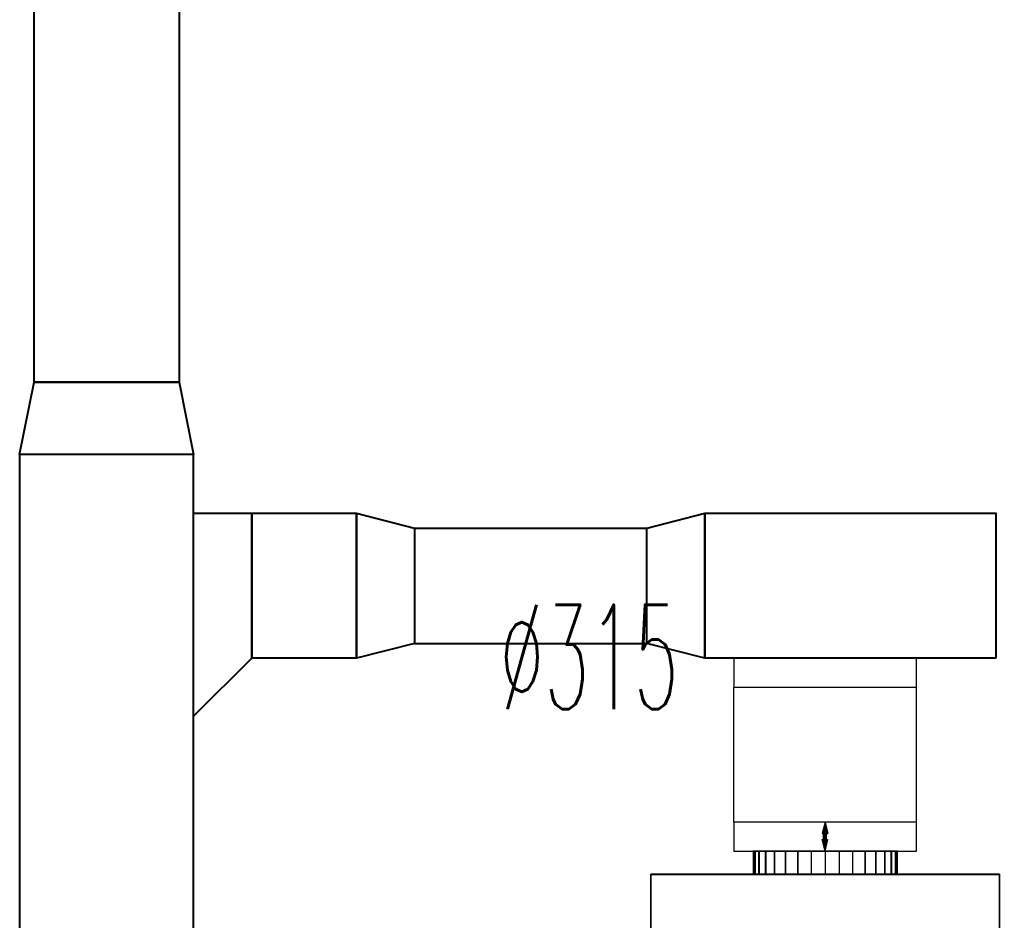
# Model space of a CAD drawing. Header units: inches. Extents: x -172 to 5713, y -54 to 3470.
# Drawn here: x 1954.3 to 2123.2, y 1044 to 1199.3 of the extents above; entities that cross this region are included whole.
import ezdxf
from ezdxf.enums import TextEntityAlignment as Align

# ---------------------------------------------------------------- set-up
doc = ezdxf.new("R2010")
doc.units = ezdxf.units.IN
doc.header["$MEASUREMENT"] = 0
for name, color, linetype, lineweight in [('MTY-EMIS-KANALI', 150, 'Continuous', 0), ('MTY-UFLEME-KANALI-Flex', 21, 'ZIGZAG', 0), ('VDI3805_Objects', 7, 'Continuous', 0)]:
    doc.layers.add(name, color=color, linetype=linetype, lineweight=lineweight)
doc.layers.add('MTY-UFLEME-KANALI', color=20, linetype='Continuous')
doc.styles.add('CAP', font='simplxtw.shx', dxfattribs={"width": 0.65})
doc.linetypes.add('ZIGZAG', pattern='A,0.0001,-0.2,[131,ltypeshp.shx,S=0.2,R=0,X=-0.2,Y=0],-0.4,[131,ltypeshp.shx,S=0.2,R=180.00002,X=0.2,Y=0],-0.2', length=0.8001)

# ---------------------------------------------------------------- blocks, each defined once
blk = doc.blocks.new('*U33')
at = {"layer": 'MTY-UFLEME-KANALI-Flex', "ltscale": 0.5}
for p, q in [((-15.75, -7.58), (-15.75, 15.65)), ((15.75, -7.58), (15.75, 15.65))]:
    blk.add_line(p, q, dxfattribs=at)
at = {"layer": 'MTY-UFLEME-KANALI-Flex', "linetype": 'ByBlock', "ltscale": 0.5}
for points in [[(15.75, 20.65), (-15.75, 20.65), (-15.75, 15.65), (15.75, 15.65)], [(15.75, -7.58), (-15.75, -7.58), (-15.75, -12.58), (15.75, -12.58)]]:
    blk.add_lwpolyline(points, close=True, dxfattribs=at)
at = {"layer": 'MTY-UFLEME-KANALI-Flex', "color": 7, "ltscale": 0.5, "style": 'CAP', "width": 0.5}
blk.add_attdef('X', text='', height=18, dxfattribs=at).set_placement((-40.68, 11.88), align=Align.CENTER)
blk = doc.blocks.new('70205_970_03')
at = {"layer": 'VDI3805_Objects', "color": 253}
for p, q in [((-0.3005, -0.3005), (-0.3005, 0.3005)), ((0.3005, 0.3005), (-0.3005, 0.3005)), ((-0.2995, -0.2995), (-0.2995, 0.2995)), ((-0.2995, 0.2995), (0.2995, 0.2995)), ((-0.269, 0.295), (-0.295, 0.295)), ((-0.295, 0.295), (-0.295, 0.265)), ((-0.295, 0.295), (-0.265, 0.295)), ((-0.269, 0.295), (-0.269, 0.265)), ((-0.265, 0.295), (-0.265, 0.265)), ((0.265, 0.265), (0.265, 0.295)), ((0.265, 0.295), (0.295, 0.295)), ((0.295, 0.295), (0.269, 0.295)), ((0.269, 0.265), (0.269, 0.295)), ((0.295, 0.265), (0.295, 0.295)), ((0.2995, 0.2995), (0.2995, -0.2995)), ((0.3005, -0.3005), (0.3005, 0.3005)), ((0.3005, 0.3005), (0.3156, 0.3005)), ((0.4355, 0.3005), (0.3005, 0.3005)), ((0.3156, -0.3005), (0.3156, 0.3005)), ((0.3156, 0.3005), (0.4355, 0.3005)), ((0.4345, -0.3005), (0.4345, 0.3005)), ((0.4345, 0.3005), (0.4355, 0.3005)), ((0.4355, -0.3005), (0.4355, 0.3005)), ((0.4355, -0.3005), (0.4355, 0.3005)), ((-0.285, 0.28), (-0.2849, 0.281)), ((-0.2849, 0.279), (-0.285, 0.28)), ((-0.2849, 0.281), (-0.2846, 0.2819)), ((-0.2846, 0.2781), (-0.2849, 0.279)), ((-0.2846, 0.2819), (-0.2842, 0.2828)), ((-0.2842, 0.2772), (-0.2846, 0.2781)), ((-0.2842, 0.2828), (-0.2835, 0.2835)), ((-0.2835, 0.2765), (-0.2842, 0.2772)), ((-0.2835, 0.2835), (-0.2828, 0.2842)), ((-0.2828, 0.2758), (-0.2835, 0.2765)), ((-0.2828, 0.2842), (-0.2819, 0.2846)), ((-0.2819, 0.2754), (-0.2828, 0.2758)), ((-0.2819, 0.2846), (-0.281, 0.2849)), ((-0.281, 0.2751), (-0.2819, 0.2754)), ((-0.281, 0.2849), (-0.28, 0.285)), ((-0.28, 0.275), (-0.281, 0.2751)), ((-0.28, 0.285), (-0.279, 0.2849)), ((-0.279, 0.2751), (-0.28, 0.275)), ((-0.279, 0.2849), (-0.2781, 0.2846)), ((-0.2781, 0.2754), (-0.279, 0.2751)), ((-0.2781, 0.2846), (-0.2772, 0.2842)), ((-0.2772, 0.2758), (-0.2781, 0.2754)), ((-0.2772, 0.2842), (-0.2765, 0.2835)), ((-0.2765, 0.2765), (-0.2772, 0.2758)), ((-0.2765, 0.2835), (-0.2758, 0.2828)), ((-0.2758, 0.2772), (-0.2765, 0.2765)), ((-0.2758, 0.2828), (-0.2754, 0.2819)), ((-0.2754, 0.2781), (-0.2758, 0.2772)), ((-0.2754, 0.2819), (-0.2751, 0.281)), ((-0.2751, 0.279), (-0.2754, 0.2781)), ((-0.2751, 0.281), (-0.275, 0.28)), ((-0.275, 0.28), (-0.2751, 0.279)), ((0.275, 0.28), (0.2751, 0.281)), ((0.2751, 0.279), (0.275, 0.28)), ((0.2751, 0.281), (0.2754, 0.2819)), ((0.2754, 0.2781), (0.2751, 0.279)), ((0.2754, 0.2819), (0.2758, 0.2828)), ((0.2758, 0.2772), (0.2754, 0.2781)), ((0.2758, 0.2828), (0.2765, 0.2835)), ((0.2765, 0.2765), (0.2758, 0.2772)), ((0.2765, 0.2835), (0.2772, 0.2842)), ((0.2772, 0.2758), (0.2765, 0.2765)), ((0.2772, 0.2842), (0.2781, 0.2846)), ((0.2781, 0.2754), (0.2772, 0.2758)), ((0.2781, 0.2846), (0.279, 0.2849)), ((0.279, 0.2751), (0.2781, 0.2754)), ((0.279, 0.2849), (0.28, 0.285)), ((0.28, 0.275), (0.279, 0.2751)), ((0.28, 0.285), (0.281, 0.2849)), ((0.281, 0.2751), (0.28, 0.275)), ((0.281, 0.2849), (0.2819, 0.2846)), ((0.2819, 0.2754), (0.281, 0.2751)), ((0.2819, 0.2846), (0.2828, 0.2842)), ((0.2828, 0.2758), (0.2819, 0.2754)), ((0.2828, 0.2842), (0.2835, 0.2835)), ((0.2835, 0.2765), (0.2828, 0.2758)), ((0.2835, 0.2835), (0.2842, 0.2828)), ((0.2842, 0.2772), (0.2835, 0.2765)), ((0.2842, 0.2828), (0.2846, 0.2819)), ((0.2846, 0.2781), (0.2842, 0.2772)), ((0.2846, 0.2819), (0.2849, 0.281)), ((0.2849, 0.279), (0.2846, 0.2781)), ((0.2849, 0.281), (0.285, 0.28)), ((0.285, 0.28), (0.2849, 0.279)), ((-0.295, 0.265), (-0.269, 0.265)), ((-0.265, 0.265), (-0.295, 0.265)), ((0.295, 0.265), (0.265, 0.265)), ((0.269, 0.265), (0.295, 0.265)), ((0.4355, 0.1216), (0.4355, 0.124)), ((0.4755, 0.124), (0.4355, 0.124)), ((0.4755, 0.123), (0.4355, 0.123)), ((0.4355, 0.123), (0.4355, 0.1206)), ((0.4355, 0.1146), (0.4355, 0.1216)), ((0.4755, 0.1216), (0.4355, 0.1216)), ((0.4755, 0.1206), (0.4355, 0.1206)), ((0.4355, 0.1206), (0.4355, 0.1136)), ((0.4755, 0.1216), (0.4755, 0.124)), ((0.4755, 0.1206), (0.4755, 0.123)), ((0.4755, 0.1146), (0.4755, 0.1216)), ((0.4755, 0.1136), (0.4755, 0.1206)), ((0.4355, 0.1031), (0.4355, 0.1146)), ((0.4755, 0.1146), (0.4355, 0.1146)), ((0.4755, 0.1136), (0.4355, 0.1136)), ((0.4355, 0.1136), (0.4355, 0.1023)), ((0.4355, 0.0877), (0.4355, 0.1031)), ((0.4755, 0.1031), (0.4355, 0.1031)), ((0.4755, 0.1023), (0.4355, 0.1023)), ((0.4355, 0.1023), (0.4355, 0.087)), ((0.4755, 0.1031), (0.4755, 0.1146)), ((0.4755, 0.1023), (0.4755, 0.1136)), ((0.4755, 0.0877), (0.4755, 0.1031)), ((0.4755, 0.087), (0.4755, 0.1023)), ((0.4355, 0.0689), (0.4355, 0.0877)), ((0.4755, 0.0877), (0.4355, 0.0877)), ((0.4755, 0.087), (0.4355, 0.087)), ((0.4355, 0.087), (0.4355, 0.0683)), ((0.4755, 0.0689), (0.4755, 0.0877)), ((0.4755, 0.0683), (0.4755, 0.087)), ((0.4355, 0.0475), (0.4355, 0.0689)), ((0.4755, 0.0689), (0.4355, 0.0689)), ((0.4755, 0.0683), (0.4355, 0.0683)), ((0.4355, 0.0683), (0.4355, 0.0471)), ((0.4755, 0.0475), (0.4755, 0.0689)), ((0.4755, 0.0471), (0.4755, 0.0683)), ((0.4355, 0.0242), (0.4355, 0.0475)), ((0.4755, 0.0475), (0.4355, 0.0475)), ((0.4755, 0.0471), (0.4355, 0.0471)), ((0.4355, 0.0471), (0.4355, 0.024)), ((0.4755, 0.0242), (0.4755, 0.0475)), ((0.4755, 0.024), (0.4755, 0.0471)), ((0.4355, 0), (0.4355, 0.0242)), ((0.4755, 0.0242), (0.4355, 0.0242)), ((0.4755, 0.024), (0.4355, 0.024)), ((0.4355, 0.024), (0.4355, 0)), ((0.4755, 0), (0.4755, 0.0242)), ((0.4755, 0), (0.4755, 0.024)), ((0.4355, -0.0242), (0.4355, 0)), ((0.4755, 0), (0.4355, 0)), ((0.4355, 0), (0.4355, -0.024)), ((0.4755, -0.0242), (0.4755, 0)), ((0.4755, -0.024), (0.4755, 0)), ((0.4755, -0.024), (0.4355, -0.024)), ((0.4355, -0.024), (0.4355, -0.0471)), ((0.4355, -0.0475), (0.4355, -0.0242)), ((0.4755, -0.0242), (0.4355, -0.0242)), ((0.4755, -0.0471), (0.4755, -0.024)), ((0.4755, -0.0475), (0.4755, -0.0242)), ((0.4755, -0.0471), (0.4355, -0.0471)), ((0.4355, -0.0471), (0.4355, -0.0683)), ((0.4355, -0.0689), (0.4355, -0.0475)), ((0.4755, -0.0475), (0.4355, -0.0475)), ((0.4755, -0.0683), (0.4755, -0.0471)), ((0.4755, -0.0689), (0.4755, -0.0475)), ((0.4755, -0.0683), (0.4355, -0.0683)), ((0.4355, -0.0683), (0.4355, -0.087)), ((0.4355, -0.0877), (0.4355, -0.0689)), ((0.4755, -0.0689), (0.4355, -0.0689)), ((0.4755, -0.087), (0.4755, -0.0683)), ((0.4755, -0.0877), (0.4755, -0.0689)), ((0.4755, -0.087), (0.4355, -0.087)), ((0.4355, -0.087), (0.4355, -0.1023)), ((0.4355, -0.1031), (0.4355, -0.0877)), ((0.4755, -0.0877), (0.4355, -0.0877)), ((0.4755, -0.1023), (0.4755, -0.087)), ((0.4755, -0.1031), (0.4755, -0.0877)), ((0.4755, -0.1023), (0.4355, -0.1023)), ((0.4355, -0.1023), (0.4355, -0.1136)), ((0.4355, -0.1146), (0.4355, -0.1031)), ((0.4755, -0.1031), (0.4355, -0.1031)), ((0.4755, -0.1136), (0.4355, -0.1136)), ((0.4355, -0.1136), (0.4355, -0.1206)), ((0.4355, -0.1216), (0.4355, -0.1146)), ((0.4755, -0.1146), (0.4355, -0.1146)), ((0.4755, -0.1136), (0.4755, -0.1023)), ((0.4755, -0.1146), (0.4755, -0.1031)), ((0.4755, -0.1206), (0.4755, -0.1136)), ((0.4755, -0.1216), (0.4755, -0.1146)), ((0.4755, -0.1206), (0.4355, -0.1206)), ((0.4355, -0.1206), (0.4355, -0.123)), ((0.4355, -0.1216), (0.4355, -0.124)), ((0.4755, -0.1216), (0.4355, -0.1216)), ((0.4755, -0.123), (0.4355, -0.123)), ((0.4755, -0.124), (0.4355, -0.124)), ((0.4755, -0.123), (0.4755, -0.1206)), ((0.4755, -0.124), (0.4755, -0.1216)), ((-0.269, -0.265), (-0.295, -0.265)), ((-0.295, -0.265), (-0.295, -0.295)), ((-0.295, -0.265), (-0.265, -0.265)), ((-0.269, -0.265), (-0.269, -0.295)), ((-0.265, -0.265), (-0.265, -0.295)), ((0.265, -0.295), (0.265, -0.265)), ((0.265, -0.265), (0.295, -0.265)), ((0.295, -0.265), (0.269, -0.265)), ((0.269, -0.295), (0.269, -0.265)), ((0.295, -0.295), (0.295, -0.265)), ((-0.285, -0.28), (-0.2849, -0.279)), ((-0.2849, -0.281), (-0.285, -0.28)), ((-0.2849, -0.279), (-0.2846, -0.2781)), ((-0.2846, -0.2819), (-0.2849, -0.281)), ((-0.2846, -0.2781), (-0.2842, -0.2772)), ((-0.2842, -0.2828), (-0.2846, -0.2819)), ((-0.2842, -0.2772), (-0.2835, -0.2765)), ((-0.2835, -0.2835), (-0.2842, -0.2828)), ((-0.2835, -0.2765), (-0.2828, -0.2758)), ((-0.2828, -0.2842), (-0.2835, -0.2835)), ((-0.2828, -0.2758), (-0.2819, -0.2754)), ((-0.2819, -0.2846), (-0.2828, -0.2842)), ((-0.2819, -0.2754), (-0.281, -0.2751)), ((-0.281, -0.2849), (-0.2819, -0.2846)), ((-0.281, -0.2751), (-0.28, -0.275)), ((-0.28, -0.285), (-0.281, -0.2849)), ((-0.28, -0.275), (-0.279, -0.2751)), ((-0.279, -0.2849), (-0.28, -0.285)), ((-0.279, -0.2751), (-0.2781, -0.2754)), ((-0.2781, -0.2846), (-0.279, -0.2849)), ((-0.2781, -0.2754), (-0.2772, -0.2758)), ((-0.2772, -0.2842), (-0.2781, -0.2846)), ((-0.2772, -0.2758), (-0.2765, -0.2765)), ((-0.2765, -0.2835), (-0.2772, -0.2842)), ((-0.2765, -0.2765), (-0.2758, -0.2772)), ((-0.2758, -0.2828), (-0.2765, -0.2835)), ((-0.2758, -0.2772), (-0.2754, -0.2781)), ((-0.2754, -0.2819), (-0.2758, -0.2828)), ((-0.2754, -0.2781), (-0.2751, -0.279)), ((-0.2751, -0.281), (-0.2754, -0.2819)), ((-0.2751, -0.279), (-0.275, -0.28)), ((-0.275, -0.28), (-0.2751, -0.281)), ((0.275, -0.28), (0.2751, -0.279)), ((0.2751, -0.281), (0.275, -0.28)), ((0.2751, -0.279), (0.2754, -0.2781)), ((0.2754, -0.2819), (0.2751, -0.281)), ((0.2754, -0.2781), (0.2758, -0.2772)), ((0.2758, -0.2828), (0.2754, -0.2819)), ((0.2758, -0.2772), (0.2765, -0.2765)), ((0.2765, -0.2835), (0.2758, -0.2828)), ((0.2765, -0.2765), (0.2772, -0.2758)), ((0.2772, -0.2842), (0.2765, -0.2835)), ((0.2772, -0.2758), (0.2781, -0.2754)), ((0.2781, -0.2846), (0.2772, -0.2842)), ((0.2781, -0.2754), (0.279, -0.2751)), ((0.279, -0.2849), (0.2781, -0.2846)), ((0.279, -0.2751), (0.28, -0.275)), ((0.28, -0.285), (0.279, -0.2849)), ((0.28, -0.275), (0.281, -0.2751)), ((0.281, -0.2849), (0.28, -0.285)), ((0.281, -0.2751), (0.2819, -0.2754)), ((0.2819, -0.2846), (0.281, -0.2849)), ((0.2819, -0.2754), (0.2828, -0.2758)), ((0.2828, -0.2842), (0.2819, -0.2846)), ((0.2828, -0.2758), (0.2835, -0.2765)), ((0.2835, -0.2835), (0.2828, -0.2842)), ((0.2835, -0.2765), (0.2842, -0.2772)), ((0.2842, -0.2828), (0.2835, -0.2835)), ((0.2842, -0.2772), (0.2846, -0.2781)), ((0.2846, -0.2819), (0.2842, -0.2828)), ((0.2846, -0.2781), (0.2849, -0.279)), ((0.2849, -0.281), (0.2846, -0.2819)), ((0.2849, -0.279), (0.285, -0.28)), ((0.285, -0.28), (0.2849, -0.281)), ((-0.3005, -0.3005), (0.3005, -0.3005)), ((0.2995, -0.2995), (-0.2995, -0.2995)), ((-0.295, -0.295), (-0.269, -0.295)), ((-0.265, -0.295), (-0.295, -0.295)), ((0.295, -0.295), (0.265, -0.295)), ((0.269, -0.295), (0.295, -0.295)), ((0.3005, -0.3005), (0.3156, -0.3005)), ((0.4355, -0.3005), (0.3005, -0.3005)), ((0.3156, -0.3005), (0.4355, -0.3005)), ((0.4355, -0.3005), (0.4345, -0.3005))]:
    blk.add_line(p, q, dxfattribs=at)
blk = doc.blocks.new('70205_970_01')
at = {"layer": 'VDI3805_Objects', "color": 3}
for p, q in [((0.4955, 0.005), (0.4755, 0)), ((0.4755, 0), (0.4955, 0.0049)), ((0.4755, 0), (0.4955, 0.0046)), ((0.4755, 0), (0.4955, 0.0042)), ((0.4755, 0), (0.4955, 0.0035)), ((0.4755, 0), (0.4955, 0.0028)), ((0.4755, 0), (0.4955, 0.0019)), ((0.4755, 0), (0.4955, 0.001)), ((0.4755, 0), (0.4955, 0)), ((0.4755, 0), (0.4955, -0.001)), ((0.4755, 0), (0.4955, -0.0019)), ((0.4755, 0), (0.4955, -0.0028)), ((0.4755, 0), (0.4955, -0.0035)), ((0.4755, 0), (0.4955, -0.0042)), ((0.4755, 0), (0.4955, -0.0046)), ((0.4755, 0), (0.4955, -0.0049)), ((0.4755, 0), (0.4955, -0.005)), ((0.4955, 0.005), (0.4955, 0.0049)), ((0.4955, 0.0049), (0.4955, 0.0046)), ((0.4955, 0.0046), (0.4955, 0.0042)), ((0.4955, 0.0042), (0.4955, 0.0035)), ((0.4955, 0.0035), (0.4955, 0.0028)), ((0.4955, 0.0028), (0.4955, 0.0019)), ((0.4955, 0.0025), (0.4955, 0.0023)), ((0.4955, 0.0025), (0.4955, 0.0025)), ((0.5055, 0.0025), (0.4955, 0.0025)), ((0.4955, 0.0025), (0.5055, 0.0025)), ((0.4955, 0.0023), (0.4955, 0.0021)), ((0.4955, 0.0023), (0.5055, 0.0023)), ((0.4955, 0.0021), (0.4955, 0.0018)), ((0.4955, 0.0021), (0.5055, 0.0021)), ((0.4955, 0.0019), (0.4955, 0.001)), ((0.4955, 0.0018), (0.4955, 0.0014)), ((0.4955, 0.0018), (0.5055, 0.0018)), ((0.4955, 0.0014), (0.4955, 0.001)), ((0.4955, 0.0014), (0.5055, 0.0014)), ((0.4955, 0.001), (0.4955, 0)), ((0.4955, 0.001), (0.4955, 0.0005)), ((0.4955, 0.001), (0.5055, 0.001)), ((0.4955, 0.0005), (0.4955, 0)), ((0.4955, 0.0005), (0.5055, 0.0005)), ((0.4955, 0), (0.4955, -0.001)), ((0.4955, 0), (0.4955, -0.0005)), ((0.4955, 0), (0.5055, 0)), ((0.5055, 0.0049), (0.5055, 0.005)), ((0.5255, 0), (0.5055, 0.005)), ((0.5055, 0.0049), (0.5055, 0.0046)), ((0.5255, 0), (0.5055, 0.0049)), ((0.5055, 0.0046), (0.5055, 0.0042)), ((0.5255, 0), (0.5055, 0.0046)), ((0.5055, 0.0042), (0.5055, 0.0035)), ((0.5255, 0), (0.5055, 0.0042)), ((0.5055, 0.0035), (0.5055, 0.0028)), ((0.5255, 0), (0.5055, 0.0035)), ((0.5055, 0.0028), (0.5055, 0.0019)), ((0.5255, 0), (0.5055, 0.0028)), ((0.5055, 0.0025), (0.5055, 0.0025)), ((0.5055, 0.0025), (0.5055, 0.0023)), ((0.5055, 0.0023), (0.5055, 0.0021)), ((0.5055, 0.0021), (0.5055, 0.0018)), ((0.5055, 0.0019), (0.5055, 0.001)), ((0.5255, 0), (0.5055, 0.0019)), ((0.5055, 0.0018), (0.5055, 0.0014)), ((0.5055, 0.0014), (0.5055, 0.001)), ((0.5055, 0.001), (0.5055, 0.0005)), ((0.5055, 0.001), (0.5055, 0)), ((0.5255, 0), (0.5055, 0.001)), ((0.5055, 0.0005), (0.5055, 0)), ((0.5055, 0), (0.5055, -0.0005)), ((0.5055, 0), (0.5055, -0.001)), ((0.5255, 0), (0.5055, 0)), ((0.5255, 0), (0.5055, -0.001)), ((0.5255, 0), (0.5055, -0.0019)), ((0.5255, 0), (0.5055, -0.0028)), ((0.5255, 0), (0.5055, -0.0035)), ((0.5255, 0), (0.5055, -0.0042)), ((0.5255, 0), (0.5055, -0.0046)), ((0.5255, 0), (0.5055, -0.0049)), ((0.5255, 0), (0.5055, -0.005)), ((0.4955, -0.0005), (0.4955, -0.001)), ((0.4955, -0.0005), (0.5055, -0.0005)), ((0.4955, -0.001), (0.4955, -0.0019)), ((0.4955, -0.001), (0.4955, -0.0014)), ((0.4955, -0.001), (0.5055, -0.001)), ((0.4955, -0.0014), (0.4955, -0.0018)), ((0.4955, -0.0014), (0.5055, -0.0014)), ((0.4955, -0.0018), (0.4955, -0.0021)), ((0.4955, -0.0018), (0.5055, -0.0018)), ((0.4955, -0.0019), (0.4955, -0.0028)), ((0.4955, -0.0021), (0.4955, -0.0023)), ((0.4955, -0.0021), (0.5055, -0.0021)), ((0.4955, -0.0023), (0.4955, -0.0025)), ((0.4955, -0.0023), (0.5055, -0.0023)), ((0.4955, -0.0025), (0.4955, -0.0025)), ((0.4955, -0.0025), (0.5055, -0.0025)), ((0.4955, -0.0025), (0.5055, -0.0025)), ((0.4955, -0.0028), (0.4955, -0.0035)), ((0.4955, -0.0035), (0.4955, -0.0042)), ((0.4955, -0.0042), (0.4955, -0.0046)), ((0.4955, -0.0046), (0.4955, -0.0049)), ((0.4955, -0.0049), (0.4955, -0.005)), ((0.5055, -0.0005), (0.5055, -0.001)), ((0.5055, -0.001), (0.5055, -0.0014)), ((0.5055, -0.001), (0.5055, -0.0019)), ((0.5055, -0.0014), (0.5055, -0.0018)), ((0.5055, -0.0018), (0.5055, -0.0021)), ((0.5055, -0.0019), (0.5055, -0.0028)), ((0.5055, -0.0021), (0.5055, -0.0023)), ((0.5055, -0.0023), (0.5055, -0.0025)), ((0.5055, -0.0025), (0.5055, -0.0025)), ((0.5055, -0.0028), (0.5055, -0.0035)), ((0.5055, -0.0035), (0.5055, -0.0042)), ((0.5055, -0.0042), (0.5055, -0.0046)), ((0.5055, -0.0046), (0.5055, -0.0049)), ((0.5055, -0.0049), (0.5055, -0.005))]:
    blk.add_line(p, q, dxfattribs=at)
blk = doc.blocks.new('A$C00D65541')
at = {"layer": 'VDI3805_Objects', "xscale": 100, "yscale": 100, "zscale": 100}
for name in ['70205_970_03', '70205_970_01']:
    blk.add_blockref(name, (-50.35, -0.25), dxfattribs=at)

msp = doc.modelspace()

# ---------------------------------------------------------------- linework, layer by layer
at = {"layer": 'MTY-UFLEME-KANALI'}
for points in [[(1956.82, 1236.33), (1981.82, 1236.33), (1981.82, 1136.8), (1956.82, 1136.8)], [(1984.32, 1124.3), (1954.32, 1124.3), (1956.82, 1136.8), (1981.82, 1136.8)], [(1984.32, 1003.24), (1984.32, 1124.3), (1954.32, 1124.3), (1954.32, 1003.24)], [(1984.32, 1079.21), (1984.32, 1114.21), (1994.32, 1114.21), (1994.32, 1089.21)], [(1994.32, 1114.21), (2012.41, 1114.21), (2012.41, 1089.21), (1994.32, 1089.21)], [(2022.41, 1111.64), (2022.41, 1091.74), (2012.41, 1089.21), (2012.41, 1114.21)], [(2072.41, 1114.21), (2072.41, 1089.21), (2062.41, 1091.74), (2062.41, 1111.64)], [(2122.56, 1089.21), (2072.41, 1089.21), (2072.41, 1114.21), (2122.56, 1114.21)]]:
    msp.add_lwpolyline(points, close=True, dxfattribs=at)
for points in [[(2022.41, 1111.64), (2062.41, 1111.64)], [(2022.41, 1091.74), (2062.41, 1091.74)]]:
    msp.add_lwpolyline(points, dxfattribs=at)

# ---------------------------------------------------------------- block references
msp.add_blockref('*U33', (2093.15, 1068.56)).add_auto_attribs({'X': '%%C315'})
at = {"layer": 'MTY-EMIS-KANALI', "rotation": 90}
msp.add_blockref('A$C00D65541', (2092.9, 1058.79), dxfattribs=at)

doc.saveas('drawing.dxf')
